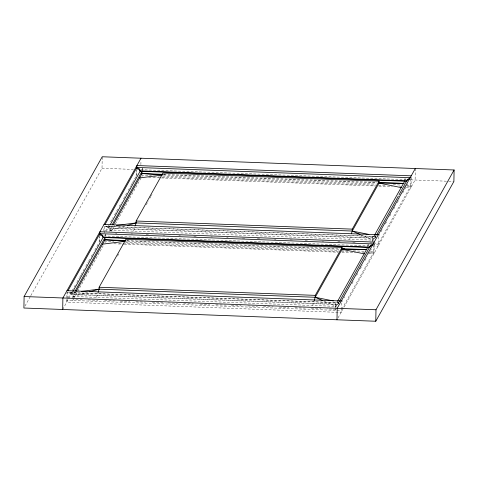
<?xml version="1.0" encoding="UTF-8"?>
<svg xmlns="http://www.w3.org/2000/svg" width="478" height="478" viewBox="0 0 478 478"><rect width="100%" height="100%" fill="white"/><g stroke="black" fill="none" stroke-linecap="round" stroke-linejoin="round"><path stroke-width="0.36" stroke-dasharray="2.39 1.79" d="M67.434 298.457L67.559 291.496M73.265 297.914L73.331 294.269L335.998 304.133L335.915 308.513M99.125 242.43L99.227 236.861M99.729 241.808L99.836 235.762M30.801 295.667L102.017 168.244L102.226 156.76M103.875 231.238L103.947 227.319M104.437 232.923L104.574 225.263M109.689 231.454L109.779 226.584L110.143 228.4L111.428 226.106M110.293 230.952L110.346 228.036L373.013 237.907L372.918 243.009L369.936 242.896M136.14 176.197L136.242 170.628M136.75 175.103L136.851 169.535M140.896 164.677L140.962 161.086M335.341 307.551L335.293 310.336L335.903 309.242L326.952 308.902M335.353 306.858L335.431 302.682L335.789 304.504L337.438 301.558M341.25 302.897L341.071 312.469L66.771 302.168L66.95 292.596L339.063 302.819M372.356 241.324L372.446 236.449L372.81 238.271L374.453 235.325M373.563 245.077L373.426 252.737L367.606 252.515M374.184 243.499L374.005 253.549L368.783 253.358M378.265 236.67L378.092 246.242L373.617 246.074M410.578 178.844L410.441 186.504L404.621 186.283M411.2 177.272L411.02 187.322L405.798 187.125M415.31 168.525L415.107 180.009L343.891 307.432M338.974 302.705L68.055 292.53L70.636 293.361L71.186 294.562L337.731 304.576L338.8 302.263M375.989 236.479L105.07 226.297L107.652 227.134L108.201 228.329L374.746 238.343L376.174 235.391M337.934 304.211L338.077 303.554M374.949 237.978L375.093 237.321M96.562 297.376L97.823 293.265M133.577 231.143L135.047 226.351M312.684 305.496L313.944 301.385M349.699 239.263L350.96 235.158M24.987 306.069L30.443 296.318M67.422 299.156L66.806 300.25L341.107 310.557L341.722 309.457M68.139 297.866L71.742 291.419M72.106 290.773L75.345 284.972M76.791 282.396L79.312 277.885M79.671 277.24L80.752 275.304M81.111 274.659L84.355 268.857M85.795 266.282L88.316 261.765M88.675 261.125L89.756 259.19M91.196 256.608L93.359 252.743M94.799 250.167L98.761 243.075M105.519 230.988L108.757 225.186M110.561 221.965L113.083 217.454M114.523 214.873L117.767 209.071M119.207 206.496L121.37 202.624M123.533 198.758L126.772 192.957M128.212 190.381L130.733 185.864M131.097 185.225L132.179 183.289M132.537 182.644L135.782 176.842M62.69 309.475L72.495 291.927M106.289 231.466L109.558 225.616M71.186 294.562L72.471 292.261M108.201 228.329L109.486 226.028M74.771 291.688L73.128 294.633L72.764 292.811L72.626 300.471L73.242 299.371L82.192 299.712M336.96 301.69L338.406 301.982L335.956 306.368L73.289 296.503L75.745 292.112M373.975 235.457L375.421 235.75L372.971 240.141L110.304 230.271L112.76 225.885M73.6 298.726L103.14 245.865M104.945 242.645L105.554 241.551L113.764 241.862M111.338 231.209L142.569 175.318L151.526 175.659M117.552 256.112L119.004 253.519M146.238 204.787L148.413 200.897M149.859 198.304L150.946 196.362M151.311 195.711L152.034 194.415M337.731 304.576L338.657 302.921M374.746 238.343L376.389 235.397M341.86 301.803L342.583 300.513M344.023 297.931L344.746 296.647M351.945 283.753L353.391 281.178M356.63 275.376L357.711 273.44M360.233 268.929L362.396 265.057M364.917 260.546L367.08 256.68M368.52 254.099L371.4 248.942M378.875 235.57L379.598 234.28M381.038 231.705L382.119 229.769M385.364 223.967L386.804 221.392M389.684 216.235L391.124 213.654M393.645 209.143L395.808 205.277M397.248 202.696L399.411 198.83M402.655 193.028L407.698 184M342.081 308.818L374.035 251.637L370.402 251.5M338.077 317.834L343.527 308.083M374.877 237.715L375.798 236.795M337.862 303.942L338.783 303.028M110.304 230.271L124.639 226.19M73.289 296.503L88.34 292.219M163.494 174.84L165.28 174.416M128.265 240.649L125.881 241.211L339.022 249.217M102.017 168.244L133.344 169.421M140.807 169.702L406.163 179.674M410.632 179.842L447.922 181.24M448.669 181.27L453.891 181.467M163.829 174.362L376.933 182.369M163.643 175.008L376.784 183.014M162.717 176.077L376.132 184.096M393.298 184.741L401.502 185.046M406.688 185.243L411.05 185.404L378.122 244.324L373.76 244.162M153.898 176.86L375.517 185.189M378.504 185.297L385.967 185.584M399.399 186.085L400.893 186.145M148.646 177.463L160.572 177.912M161.313 177.941L375.242 185.978M378.964 186.115L392.384 186.623M104.688 226.393L376.078 236.586M115.479 233.336L116.973 233.395M131.145 233.921L132.639 233.981M146.071 234.483L149.058 234.602M163.237 235.128L164.725 235.188M178.903 235.72L180.397 235.779M193.829 236.275L196.816 236.395M210.995 236.921L212.483 236.98M226.662 237.512L228.155 237.572M242.334 238.098L245.316 238.217M257.26 238.659L260.241 238.779M274.42 239.305L275.914 239.364M290.092 239.896L292.327 239.98M305.012 240.458L307.999 240.571M322.178 241.097L323.672 241.157M337.844 241.689L340.085 241.778M352.77 242.25L355.757 242.364M373.647 243.039L378.737 243.23M103.786 235.935L369.147 245.901M126.813 240.595L339.918 248.602M125.702 242.31L339.117 250.323M342.105 250.436L343.592 250.496M353.296 250.86L364.487 251.279M119.118 243.177L338.502 251.422M341.489 251.53L349.699 251.84M362.384 252.318L363.877 252.378M113.866 243.78L123.557 244.144M124.298 244.168L338.227 252.205M341.949 252.348L355.369 252.85M88.161 299.933L97.865 300.298M104.58 300.548L115.025 300.943M120.253 301.134L129.95 301.504M135.919 301.726L145.623 302.09M152.339 302.341L162.783 302.735M168.005 302.933L177.708 303.297M183.677 303.518L193.381 303.889M200.097 304.133L209.794 304.504M215.763 304.725L226.214 305.119M231.436 305.311L241.133 305.681M247.849 305.932L257.552 306.296M263.521 306.518L273.225 306.888M279.194 307.109L288.891 307.474M294.86 307.701L305.311 308.089M311.28 308.31L320.977 308.68M360.92 234.859L372.971 240.141M323.905 301.092L335.956 306.368"/><path stroke-width="0.72" d="M24.109 296.533L23.9 308.023L375.774 321.24L453.891 181.467L454.1 169.977L102.226 156.76L24.109 296.533L375.983 309.756L454.1 169.977M62.69 309.475L62.893 297.991L141.01 158.218M99.86 234.632L99.908 231.758L374.214 242.065M98.032 292.584L99.083 289.16L99.119 287.248L125.917 239.293L342.039 247.413L342.003 249.331L315.205 297.28L314.154 300.704M104.981 240.458L105.035 237.542L75.136 291.042M136.863 168.836L136.929 165.531L411.229 175.832M135.262 225.67L136.099 222.927L136.134 221.015L162.932 173.066L379.054 181.18L379.018 183.098L352.22 231.047L351.378 233.79M141.996 174.231L142.05 171.309L112.151 224.815M342.039 247.413L315.241 295.362L315.205 297.28L322.566 300.507M336.99 319.782L337.193 308.298L415.31 168.525M379.054 181.18L352.256 229.135L352.22 231.047L360.251 234.567M375.774 321.24L375.983 309.756M142.283 170.258L142.498 168.37M367.929 246.361L368.15 244.467M404.944 180.128L405.069 178.796M105.315 235.803L105.483 234.602M339.374 301.63L370.002 246.439L371.131 245.142L373.067 244.216M399.088 194.791L407.453 179.531L410.082 177.989M67.918 290.851L99.878 233.676L373.449 243.953M104.933 224.624L136.893 167.443L410.465 177.72M72.835 291.616L103.302 237.106L102.316 235.045L99.878 233.676M110.209 224.744L140.317 170.873L139.331 168.812L136.893 167.443M76.104 291.466L104.993 239.777L125.356 240.542M113.483 224.588L142.008 173.544L163.1 174.339M337.797 300.913L367.702 247.413M374.812 234.68L404.717 181.18M376.754 234.758L398.365 196.076M127.501 225.377L136.099 222.927L352.22 231.047L368.897 234.429M89.768 291.813L99.083 289.16L315.205 297.28L333.333 300.955M401.496 187.651L379.018 183.098L381.402 182.536M409.574 178.897L407.196 179.997L406.653 181.252L140.108 171.238L139.008 169.391L136.278 168.543M364.481 253.884L342.003 249.331L344.387 248.769M372.559 245.124L370.181 246.224L369.637 247.484L103.093 237.47L101.993 235.624L99.263 234.77M139.558 177.93L162.167 175.067M116.405 225.419L136.099 222.927M102.543 244.162L125.152 241.3M81.577 291.377L99.083 289.16M379.018 183.098L403.94 183.403M342.003 249.331L366.925 249.636L342.152 248.685M140.317 170.873L406.856 180.887M379.168 182.453L403.946 183.385M136.134 221.015L352.256 229.135M103.995 224.451L378.295 234.752M103.302 237.106L369.841 247.12M99.119 287.248L315.241 295.362M66.98 290.678L341.28 300.985M142.008 173.544L162.179 174.93M104.993 239.777L125.164 241.157"/></g></svg>
